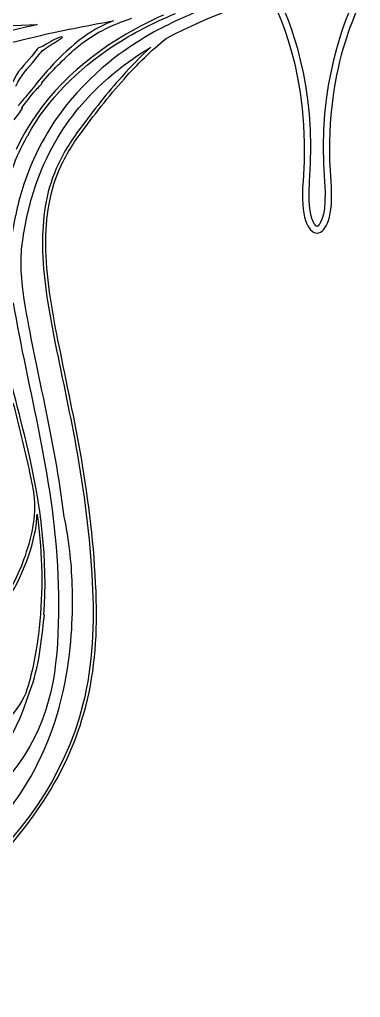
# Model space of a CAD drawing. Extents: x 0 to 115, y 0 to 123.
# Drawn here: x 45.62 to 59.37, y 29.79 to 69.19 of the extents above; entities that cross this region are included whole.
import ezdxf

# ---------------------------------------------------------------- set-up
doc = ezdxf.new("R2010")
doc.units = 0
doc.layers.add('ink_ext_XXXXXX', color=7, linetype='CONTINUOUS')

msp = doc.modelspace()

# ---------------------------------------------------------------- linework, layer by layer
at = {"layer": 'ink_ext_XXXXXX', "color": 7}
for points in [[(50.732969, 68.510833), (50.732969, 68.510833)], [(49.75648, 66.901814), (49.75648, 66.901814)], [(57.915877, 62.66213), (57.915877, 62.66213)], [(57.604727, 60.588502), (57.604727, 60.586739)], [(57.626952, 60.586739), (57.626952, 60.588502)]]:
    msp.add_lwpolyline(points, dxfattribs=at)
for points in [[(51.528483, 68.426519), (53.408083, 69.434052), (55.112705, 69.933233), (55.703961, 70.167477)], [(55.703961, 70.167477), (55.918097, 69.78683), (57.399058, 66.978366), (57.050866, 62.684002)], [(58.180461, 62.684002), (57.821333, 67.110658), (59.406011, 69.958986), (59.543947, 70.196405)], [(57.31545, 62.66213), (57.635419, 66.603364), (56.457847, 69.290825), (56.04298, 70.099039)], [(59.1887, 70.099039), (58.774186, 69.290825), (57.595908, 66.603364), (57.915877, 62.66213)], [(49.388533, 68.115722), (50.170994, 68.627955), (51.020483, 69.077747), (51.902427, 69.428055)], [(51.418416, 69.368436), (50.902302, 69.137719), (50.401711, 68.876664), (49.922991, 68.600086)], [(53.000272, 69.586805), (52.29895, 69.320811), (51.523544, 68.969444), (50.732969, 68.510833)], [(40.292158, 69.056227), (42.640247, 68.856202), (44.676833, 68.917233), (46.327127, 68.988847)], [(46.327127, 68.988847), (45.704122, 68.821983), (43.574402, 68.450155), (40.557447, 67.145583)], [(46.476705, 68.552108), (47.507522, 68.782119), (48.497416, 68.976147), (49.413227, 69.139836)], [(49.089377, 69.003664), (48.352777, 68.667819), (47.741061, 68.148883), (47.167797, 67.584791)], [(47.880761, 68.020825), (48.564444, 68.61208), (49.331383, 68.972972), (50.152297, 69.239672)], [(49.413227, 69.139836), (49.303866, 69.09715), (49.195211, 69.0527), (49.089377, 69.003664)], [(49.922991, 68.600086), (48.029633, 67.507533), (46.402269, 65.941905), (45.485047, 63.952591)], [(40.747947, 66.725072), (43.777602, 68.035289), (45.929547, 68.394769), (46.476705, 68.552108)], [(47.306791, 68.498839), (47.052791, 68.422639), (46.838302, 68.277647), (46.612525, 68.14218)], [(46.674614, 68.0367), (46.890161, 68.177105), (47.107825, 68.31363), (47.329722, 68.444511)], [(47.329722, 68.444511), (47.35865, 68.461091), (47.339247, 68.508716), (47.306791, 68.498839)], [(50.732969, 68.510833), (50.428169, 68.296697), (49.108427, 67.628889), (47.662039, 65.929558)], [(49.849966, 66.807975), (50.366786, 67.386883), (50.920647, 67.942155), (51.528483, 68.426519)], [(45.963061, 64.551961), (46.774097, 65.983886), (47.962958, 67.181566), (49.388533, 68.115722)], [(46.331361, 68.000011), (46.25763, 67.906877), (46.18778, 67.809158), (46.112639, 67.717789)], [(46.249164, 67.580558), (46.392744, 67.749186), (46.484114, 67.911816), (46.674614, 68.0367)], [(46.612525, 68.14218), (46.532091, 68.093497), (46.3871, 68.070919), (46.331361, 68.000011)], [(46.506691, 66.632997), (46.931789, 67.127591), (47.389694, 67.595022), (47.880761, 68.020825)], [(48.017286, 65.634636), (49.320094, 67.166044), (50.528005, 67.830677), (50.9083, 68.073741)], [(50.9083, 68.073741), (50.502605, 67.704383), (50.1209, 67.306802), (49.75648, 66.901814)], [(46.112639, 67.717789), (45.837825, 67.381239), (45.498805, 67.0842), (45.3457, 66.670744)], [(45.4727, 66.511289), (45.66708, 66.92933), (45.954947, 67.233072), (46.249164, 67.580558)], [(47.167797, 67.584791), (46.692958, 67.116655), (46.285852, 66.585019), (45.86393, 66.067494)], [(46.158852, 66.213544), (46.2728, 66.34513), (46.392391, 66.472836), (46.51798, 66.598072)], [(46.51798, 66.598072), (46.530327, 66.609361), (46.521155, 66.629822), (46.506691, 66.632997)], [(48.036689, 64.53785), (48.605719, 65.322075), (49.205089, 66.08478), (49.849966, 66.807975)], [(49.75648, 66.901814), (49.157464, 66.23718), (48.606425, 65.531272), (48.073377, 64.812664)], [(45.918964, 65.905569), (45.997633, 66.008933), (46.077361, 66.111591), (46.158852, 66.213544)], [(45.86393, 66.067494), (45.757391, 65.952136), (45.65685, 65.830427), (45.560894, 65.703427)], [(45.720702, 65.651216), (45.788083, 65.735177), (45.854405, 65.820197), (45.918964, 65.905569)], [(47.662039, 65.929558), (46.954719, 65.078658), (46.254808, 63.946241), (45.797255, 62.551358)], [(45.398264, 65.150272), (45.522089, 65.294911), (45.638858, 65.451544), (45.74575, 65.620172)], [(45.711177, 65.637458), (45.714, 65.642397), (45.71788, 65.646277), (45.720702, 65.651216)], [(45.712941, 65.638869), (45.712236, 65.638516), (45.71153, 65.638164), (45.711177, 65.637458)], [(45.74575, 65.620172), (45.759508, 65.640986), (45.725994, 65.659683), (45.712941, 65.638869)], [(46.235405, 62.406014), (46.674261, 63.743041), (47.340658, 64.82113), (48.017286, 65.634636)], [(48.073377, 64.812664), (47.694494, 64.300783), (47.354064, 63.777966), (47.101475, 63.192002)], [(44.956586, 61.819697), (45.139325, 62.770433), (45.46635, 63.653083), (45.912966, 64.462002)], [(45.912966, 64.462002), (45.935897, 64.491283), (45.957769, 64.520564), (45.981405, 64.548786)], [(45.970469, 64.559722), (45.968, 64.557252), (45.96553, 64.55443), (45.963061, 64.551961)], [(45.981405, 64.548786), (45.988108, 64.5569), (45.977525, 64.56713), (45.970469, 64.559722)], [(47.148041, 62.958464), (47.366058, 63.526436), (47.679325, 64.04643), (48.036689, 64.53785)], [(47.101475, 63.192002), (46.676377, 62.208811), (46.532797, 61.13813), (46.544086, 60.074858)], [(46.690489, 59.659991), (46.63228, 60.779355), (46.744111, 61.905775), (47.148041, 62.958464)], [(57.050866, 62.684002), (56.932333, 61.222091), (57.254772, 60.615314), (57.604727, 60.588502)], [(57.539111, 60.912705), (57.460794, 61.004427), (57.213497, 61.402008), (57.31545, 62.66213)], [(57.626952, 60.588502), (57.976908, 60.615314), (58.298994, 61.222091), (58.180461, 62.684002)], [(57.915877, 62.66213), (58.017477, 61.401302), (57.770886, 61.004427), (57.692569, 60.912705)], [(45.797255, 62.551358), (45.567244, 61.856033), (45.394736, 61.101794), (45.284669, 60.304516)], [(45.740458, 60.240664), (45.846644, 61.014305), (46.013861, 61.739616), (46.235405, 62.406014)], [(57.616016, 60.85485), (57.585677, 60.862611), (57.555339, 60.894008), (57.539111, 60.912705)], [(57.692569, 60.912705), (57.675989, 60.894008), (57.646002, 60.862611), (57.616016, 60.85485)], [(57.604727, 60.586739), (57.608255, 60.586739), (57.612136, 60.587444), (57.616016, 60.587444)], [(57.616016, 60.587444), (57.619191, 60.587444), (57.623072, 60.586739), (57.626952, 60.586739)], [(45.821244, 57.837894), (45.697066, 58.678211), (45.6251, 59.488541), (45.740458, 60.240664)], [(46.544086, 60.074858), (46.557844, 58.844722), (46.773744, 57.621994), (47.007283, 56.417964)], [(47.266222, 55.798839), (47.005872, 57.073072), (46.758222, 58.357889), (46.690489, 59.659991)], [(45.367219, 57.770514), (45.927077, 54.354214), (47.070783, 50.565733), (47.182614, 46.402955)], [(47.421444, 49.153916), (47.040797, 52.311983), (46.245283, 55.223105), (45.821244, 57.837894)], [(45.968705, 51.83538), (45.607814, 53.375961), (45.161902, 54.897139), (44.900494, 56.459591)], [(47.007283, 56.417964), (47.294091, 54.939119), (47.626055, 53.470152), (47.89593, 51.98778)], [(48.161572, 51.23213), (47.908277, 52.763186), (47.575608, 54.278719), (47.266222, 55.798839)], [(45.355225, 53.749905), (45.580297, 52.853497), (45.808897, 51.958852), (46.003277, 51.057152)], [(46.60053, 45.208097), (46.767394, 47.426716), (46.477058, 49.673558), (45.968705, 51.83538)], [(47.89593, 51.98778), (48.225072, 50.179441), (48.459316, 48.35558), (48.554566, 46.520077)], [(48.716491, 45.800058), (48.66428, 47.621802), (48.459669, 49.435433), (48.161572, 51.23213)], [(46.003277, 51.057152), (46.005394, 51.039161), (46.008569, 51.021875), (46.012097, 51.004236)], [(46.012097, 51.004236), (46.037144, 50.875119), (46.065719, 50.746002), (46.094294, 50.617591)], [(46.094294, 50.617591), (46.12428, 50.468014), (46.152502, 50.318083), (46.180019, 50.168152)], [(46.196247, 50.052441), (46.301727, 49.16838), (46.083358, 48.252216), (45.786319, 47.424952)], [(46.180019, 50.168152), (46.186016, 50.1297), (46.190955, 50.091247), (46.196247, 50.052441)], [(46.239286, 48.513625), (46.291144, 48.76445), (46.318661, 49.011394), (46.328186, 49.257986)], [(46.328186, 49.257986), (46.348294, 49.115111), (46.366991, 48.972589), (46.384277, 48.830066)], [(47.731183, 46.754675), (47.683911, 47.7167), (47.551619, 48.569011), (47.421444, 49.153916)], [(44.591461, 45.031002), (45.394736, 46.056527), (45.97435, 47.235864), (46.239286, 48.513625)], [(46.384277, 48.830066), (46.55855, 47.366744), (46.559961, 45.875552), (46.382514, 44.41223)], [(45.786319, 47.424952), (45.323475, 46.136255), (44.497622, 44.961505), (43.480916, 44.033347)], [(47.708605, 44.381891), (47.7968, 45.6847), (47.741414, 46.529602), (47.731183, 46.754675)], [(48.554566, 46.520077), (48.640291, 44.861316), (48.58173, 43.21843), (48.174977, 41.60165)], [(47.182614, 46.402955), (47.211541, 44.345202), (47.19743, 42.1414), (46.207183, 40.241691)], [(48.21343, 41.232291), (48.640291, 42.718897), (48.760236, 44.25983), (48.716491, 45.800058)], [(46.037144, 42.130111), (46.414969, 43.079789), (46.499283, 44.176575), (46.624872, 45.194691)], [(46.624872, 45.194691), (46.62593, 45.207391), (46.609702, 45.213389), (46.60053, 45.208097)], [(46.382514, 44.41223), (46.284794, 43.614952), (46.1204, 42.819791), (45.874866, 42.054264)], [(46.447072, 39.41478), (47.348066, 41.297908), (47.611591, 43.087197), (47.708605, 44.381891)], [(42.684697, 37.377136), (44.374502, 38.496147), (45.448711, 40.232519), (46.037144, 42.130111)], [(45.874866, 42.054264), (45.671314, 41.621405), (45.396147, 41.220297), (45.013736, 40.870341)], [(48.174977, 41.60165), (46.671086, 35.613952), (40.980427, 32.115808), (36.014375, 29.182814)], [(43.770547, 34.416977), (45.808191, 36.279644), (47.445433, 38.55753), (48.21343, 41.232291)], [(46.207183, 40.241691), (45.262797, 38.330341), (43.512314, 36.862786), (41.527233, 36.034464)], [(41.978789, 34.167916), (43.9614, 35.685214), (45.564422, 37.52495), (46.447072, 39.41478)]]:
    msp.add_open_spline(points, degree=3, dxfattribs=at)

doc.saveas('drawing.dxf')
